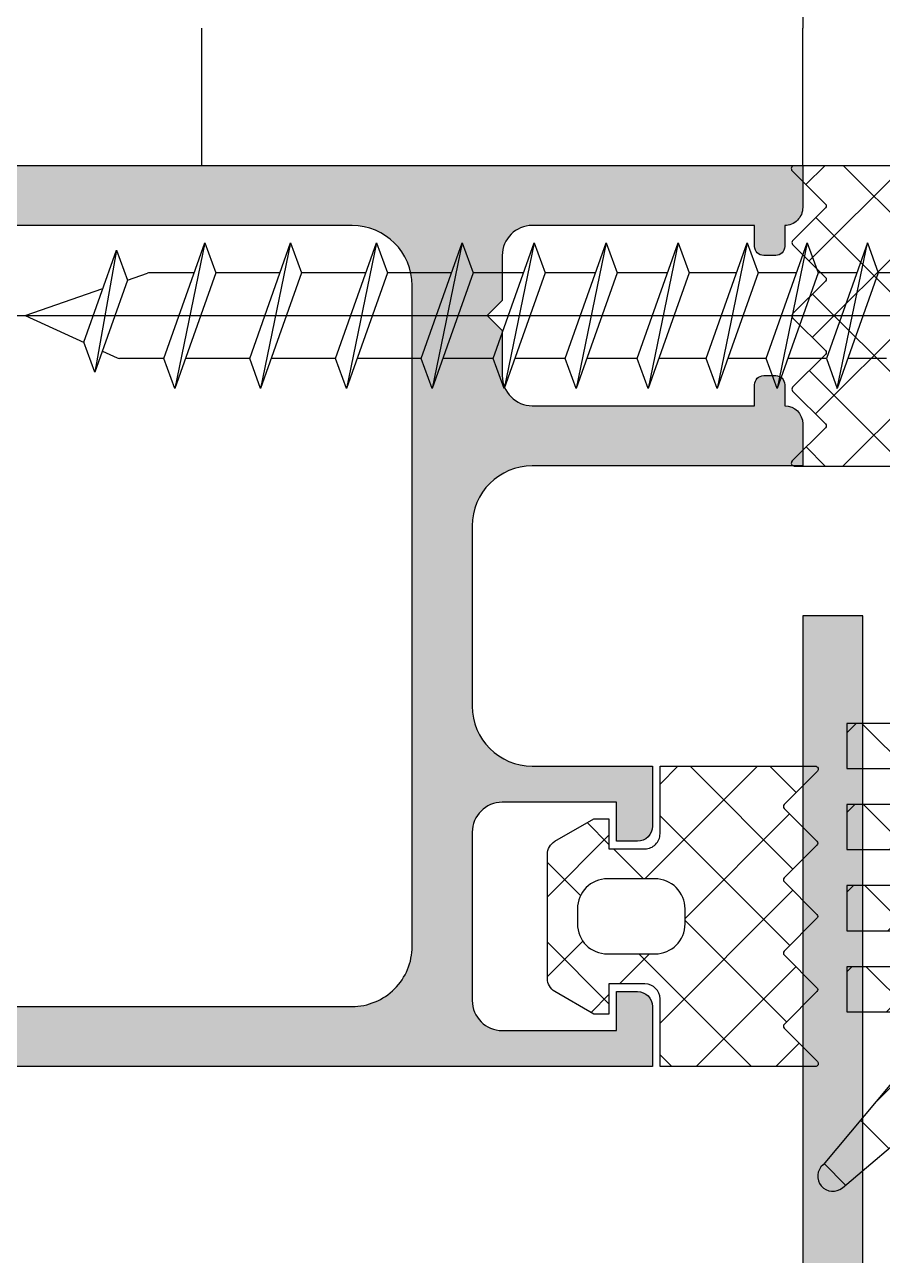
# Model space of a CAD drawing. Header units: millimetres. Extents: x 809 to 8159, y 33 to 4533.
# Drawn here: x 4978.966 to 4981.821, y 1269.756 to 1273.854 of the extents above; entities that cross this region are included whole.
import ezdxf

# ---------------------------------------------------------------- set-up
doc = ezdxf.new("R2010")
doc.units = ezdxf.units.MM
doc.linetypes.add('DASHDOT', pattern=[25.399999999999995, 12.7, -6.349999999999998, 0, -6.349999999999998])
doc.linetypes.add('HIDDEN', pattern=[0.375, 0.25, -0.125])
for name, color, linetype in [('11', 11, 'Continuous'), ('3', 11, 'Continuous'), ('EKSEN', 11, 'Continuous'), ('FITILLER', 240, 'Continuous'), ('GORUNUS-TARAMA', 11, 'Continuous')]:
    doc.layers.add(name, color=color, linetype=linetype)

# ---------------------------------------------------------------- blocks, each defined once
blk = doc.blocks.new('ajsdfxcvzx')
h = blk.add_hatch(color=256)
edge = h.paths.add_edge_path(flags=16)
edge.add_arc((36933.01109530687, -7322.08910837728), 1.400000000000043, 90.00000000000188, 135, ccw=False)
edge.add_line((36933.01109530687, -7320.689108377279), (36933.91109530687, -7320.689108377279))
edge.add_line((36933.91109530687, -7320.689108377279), (36933.91109530687, -7320.489108377278))
edge.add_arc((36934.01109530687, -7320.489108377275), 0.1, 0, 180, ccw=False)
edge.add_line((36934.11109530686, -7320.489108377275), (36934.11109530686, -7320.689108377275))
edge.add_line((36934.11109530686, -7320.689108377279), (36936.01109530687, -7320.689108377279))
edge.add_arc((36936.01109530687, -7320.489108377275), 0.2, 270, 360)
edge.add_line((36936.21109530686, -7320.489108377275), (36936.21109530686, -7319.889108377276))
edge.add_line((36936.21109530686, -7319.889108377283), (36936.21109530686, -7318.889108377283))
edge.add_line((36936.21109530686, -7318.889108377283), (36936.21109530686, -7318.289108377285))
edge.add_arc((36936.01109530687, -7318.289108377277), 0.2, 360, 450)
edge.add_line((36936.01109530687, -7318.08910837728), (36934.31109530687, -7318.08910837728))
edge.add_arc((36934.31109530686, -7317.689108377279), 0.4, 180, 270.0000000000016, ccw=False)
edge.add_line((36933.91109530687, -7317.689108377279), (36933.91109530687, -7316.08910837728))
edge.add_line((36933.91109530687, -7316.08910837728), (36927.01109530687, -7316.08910837728))
edge.add_line((36927.01109530687, -7316.08910837728), (36927.01109530687, -7322.989108377282))
edge.add_line((36927.01109530687, -7322.989108377275), (36928.61109530686, -7322.989108377275))
edge.add_arc((36928.61109530686, -7323.389108377283), 0.4, 0, 90.00000000000159, ccw=False)
edge.add_line((36929.01109530687, -7323.389108377283), (36929.01109530687, -7325.089108377284))
edge.add_arc((36929.21109530686, -7325.08910837728), 0.2, 180, 270)
edge.add_line((36929.21109530686, -7325.289108377277), (36929.81109530686, -7325.289108377277))
edge.add_line((36929.81109530686, -7325.289108377277), (36930.81109530686, -7325.289108377277))
edge.add_line((36930.81109530686, -7325.289108377277), (36931.41109530686, -7325.289108377277))
edge.add_arc((36931.41109530687, -7325.08910837728), 0.2, 270, 360)
edge.add_line((36931.61109530686, -7325.08910837728), (36931.61109530686, -7323.189108377279))
edge.add_line((36931.61109530686, -7323.189108377279), (36931.41109530687, -7323.189108377279))
edge.add_arc((36931.41109530687, -7323.08910837728), 0.1, 90, 270, ccw=False)
edge.add_line((36931.41109530687, -7322.989108377275), (36931.61109530686, -7322.989108377275))
edge.add_line((36931.61109530686, -7322.989108377275), (36931.61109530686, -7322.089108377273))
edge.add_arc((36933.01109530687, -7322.08910837728), 1.400000000000028, 134.9999999999995, 179.9999999999982, ccw=False)
edge = h.paths.add_edge_path()
edge.add_line((36937.51109530687, -7318.889108377283), (36936.61109530686, -7318.889108377283))
edge.add_arc((36936.61109530686, -7319.08910837728), 0.2, 90.00000000000163, 180)
edge.add_line((36936.41109530687, -7319.08910837728), (36936.41109530687, -7319.689108377279))
edge.add_arc((36936.61109530686, -7319.689108377279), 0.2, 180, 270)
edge.add_line((36936.61109530686, -7319.889108377283), (36937.01109530687, -7319.889108377283))
edge.add_line((36937.01109530687, -7319.889108377283), (36937.01109530687, -7320.089108377284))
edge.add_arc((36936.96109530686, -7320.08910837728), 0.05, 270, 360, ccw=False)
edge.add_line((36936.96109530686, -7320.139108377283), (36936.89109530686, -7320.139108377283))
edge.add_line((36936.89109530686, -7320.139108377283), (36936.89109530686, -7320.009108377282))
edge.add_line((36936.89109530686, -7320.009108377279), (36936.51109530687, -7320.009108377279))
edge.add_arc((36936.51109530687, -7320.109108377284), 0.1, 90.00000000000325, 180)
edge.add_line((36936.41109530687, -7320.109108377284), (36936.41109530687, -7320.669108377286))
edge.add_arc((36936.51109530687, -7320.669108377282), 0.1, 180, 270)
edge.add_line((36936.51109530687, -7320.769108377281), (36936.89109530686, -7320.769108377281))
edge.add_line((36936.89109530686, -7320.769108377281), (36936.89109530686, -7320.63910837728))
edge.add_line((36936.89109530686, -7320.639108377283), (36936.96109530686, -7320.639108377283))
edge.add_arc((36936.96109530686, -7320.689108377279), 0.05, 360, 449.9999999999088, ccw=False)
edge.add_line((36937.01109530687, -7320.689108377279), (36937.01109530687, -7320.88910837728))
edge.add_line((36937.01109530687, -7320.889108377283), (36933.01109530687, -7320.889108377283))
edge.add_arc((36933.01109530687, -7322.08910837728), 1.200000000000091, 90.00000000000163, 135.0000000000012)
edge.add_arc((36933.01109530687, -7322.08910837728), 1.199999999999945, 135.000000000003, 180.0000000000022)
edge.add_line((36931.81109530686, -7322.08910837728), (36931.81109530686, -7326.08910837728))
edge.add_line((36931.81109530686, -7326.08910837728), (36931.61109530686, -7326.08910837728))
edge.add_arc((36931.61109530686, -7326.039108377277), 0.05, 180.0000000001042, 270.000000000013, ccw=False)
edge.add_line((36931.56109530686, -7326.039108377277), (36931.56109530686, -7325.969108377278))
edge.add_line((36931.56109530686, -7325.969108377278), (36931.69109530686, -7325.969108377278))
edge.add_line((36931.69109530687, -7325.969108377278), (36931.69109530687, -7325.589108377277))
edge.add_arc((36931.59109530686, -7325.58910837728), 0.1, 360, 450)
edge.add_line((36931.59109530686, -7325.489108377275), (36931.03109530686, -7325.489108377275))
edge.add_arc((36931.03109530686, -7325.58910837728), 0.1000000000000454, 449.9999999999772, 539.999999999974)
edge.add_line((36930.93109530686, -7325.58910837728), (36930.93109530686, -7325.969108377281))
edge.add_line((36930.93109530686, -7325.969108377278), (36931.06109530686, -7325.969108377278))
edge.add_line((36931.06109530686, -7325.969108377278), (36931.06109530686, -7326.039108377277))
edge.add_arc((36931.01109530687, -7326.039108377277), 0.05, 270, 360, ccw=False)
edge.add_line((36931.01109530687, -7326.08910837728), (36930.81109530687, -7326.08910837728))
edge.add_line((36930.81109530686, -7326.08910837728), (36930.81109530686, -7325.689108377279))
edge.add_arc((36930.61109530686, -7325.689108377279), 0.2, 360, 450)
edge.add_line((36930.61109530686, -7325.489108377275), (36930.01109530687, -7325.489108377275))
edge.add_arc((36930.01109530687, -7325.689108377279), 0.2, 90.00000000000163, 180)
edge.add_line((36929.81109530686, -7325.689108377279), (36929.81109530686, -7326.58910837728))
edge.add_line((36929.81109530686, -7326.58910837728), (36929.67109530686, -7326.58910837728))
edge.add_arc((36929.67109530686, -7326.529108377283), 0.06000000000003639, 180, 270, ccw=False)
edge.add_line((36929.61109530686, -7326.529108377283), (36929.54109530686, -7326.529108377283))
edge.add_arc((36929.54109530686, -7326.499108377284), 0.02999999999992724, 180, 269.9999999999892, ccw=False)
edge.add_line((36929.51109530687, -7326.499108377284), (36929.51109530687, -7326.459108377283))
edge.add_arc((36929.54109530686, -7326.459108377276), 0.02999999999994998, 90.00000000004343, 180.0000000000869, ccw=False)
edge.add_line((36929.54109530686, -7326.429108377277), (36929.61109530686, -7326.429108377277))
edge.add_line((36929.61109530686, -7326.429108377277), (36929.61109530686, -7325.689108377275))
edge.add_arc((36929.51109530687, -7325.689108377279), 0.1, 360, 450)
edge.add_line((36929.51109530687, -7325.58910837728), (36929.36109530686, -7325.58910837728))
edge.add_line((36929.36109530686, -7325.58910837728), (36929.31109530686, -7325.539108377281))
edge.add_line((36929.31109530686, -7325.539108377277), (36929.26109530686, -7325.589108377277))
edge.add_line((36929.26109530687, -7325.58910837728), (36929.11109530686, -7325.58910837728))
edge.add_arc((36929.11109530686, -7325.689108377279), 0.1, 90, 180)
edge.add_line((36929.01109530687, -7325.689108377279), (36929.01109530687, -7326.42910837728))
edge.add_line((36929.01109530687, -7326.429108377277), (36929.08109530686, -7326.429108377277))
edge.add_arc((36929.08109530686, -7326.459108377276), 0.02999999999997271, 359.99999999991314, 449.9999999999566, ccw=False)
edge.add_line((36929.11109530686, -7326.459108377276), (36929.11109530686, -7326.499108377277))
edge.add_arc((36929.08109530686, -7326.499108377284), 0.02999999999993292, 270.0000000000109, 360, ccw=False)
edge.add_line((36929.08109530686, -7326.529108377283), (36929.01109530687, -7326.529108377283))
edge.add_arc((36928.95109530686, -7326.529108377283), 0.06000000000003639, 270, 360, ccw=False)
edge.add_line((36928.95109530686, -7326.58910837728), (36928.81109530686, -7326.58910837728))
edge.add_line((36928.81109530686, -7326.58910837728), (36928.81109530686, -7323.38910837728))
edge.add_arc((36928.61109530686, -7323.389108377283), 0.2, 360, 450)
edge.add_line((36928.61109530686, -7323.189108377279), (36928.34109530687, -7323.189108377279))
edge.add_line((36928.34109530686, -7323.189108377279), (36928.31109530686, -7323.15910837728))
edge.add_line((36928.31109530686, -7323.15910837728), (36928.28109530686, -7323.189108377279))
edge.add_line((36928.28109530686, -7323.189108377279), (36927.81109530686, -7323.189108377279))
edge.add_line((36927.81109530686, -7323.189108377279), (36927.66109530686, -7323.189108377279))
edge.add_arc((36927.66109530687, -7323.239108377275), 0.05, 90, 180)
edge.add_line((36927.61109530686, -7323.239108377275), (36927.61109530686, -7323.336265664799))
edge.add_arc((36927.66109530687, -7323.336265664802), 0.04999999999992042, 180.0000000000521, 225.0000000000276)
edge.add_line((36927.62573996781, -7323.371621003862), (36927.63858268028, -7323.384463716338))
edge.add_arc((36927.67393801934, -7323.349108377275), 0.05000000000000041, 225.0000000000092, 270.000000000013)
edge.add_line((36927.67393801934, -7323.399108377278), (36927.76109530687, -7323.399108377278))
edge.add_arc((36927.76109530687, -7323.449108377281), 0.05, 0, 90, ccw=False)
edge.add_line((36927.81109530686, -7323.449108377281), (36927.81109530686, -7323.88910837728))
edge.add_line((36927.81109530686, -7323.889108377283), (36927.61109530686, -7323.889108377283))
edge.add_arc((36927.61109530686, -7323.83910837728), 0.05, 180, 270, ccw=False)
edge.add_line((36927.56109530686, -7323.83910837728), (36927.56109530686, -7323.769108377281))
edge.add_line((36927.56109530686, -7323.769108377281), (36927.65109530686, -7323.769108377281))
edge.add_line((36927.65109530686, -7323.769108377281), (36927.65109530686, -7323.629819055401))
edge.add_arc((36927.60109530686, -7323.629819055401), 0.05, 360, 404.9999999999999)
edge.add_line((36927.63645064592, -7323.594463716341), (36927.4657399678, -7323.423753038223))
edge.add_arc((36927.50109530686, -7323.388397699156), 0.05000000000000443, 180, 225.0000000000046, ccw=False)
edge.add_line((36927.45109530686, -7323.388397699156), (36927.45109530686, -7323.289108377274))
edge.add_arc((36927.35109530686, -7323.289108377277), 0.1, 360, 450)
edge.add_line((36927.35109530686, -7323.189108377279), (36927.07109530686, -7323.189108377279))
edge.add_arc((36927.07109530686, -7323.289108377277), 0.1, 90, 180)
edge.add_line((36926.97109530686, -7323.289108377277), (36926.97109530686, -7323.769108377277))
edge.add_line((36926.97109530686, -7323.769108377281), (36927.06109530687, -7323.769108377281))
edge.add_line((36927.06109530686, -7323.769108377281), (36927.06109530686, -7323.83910837728))
edge.add_arc((36927.01109530687, -7323.83910837728), 0.05, 270, 360, ccw=False)
edge.add_line((36927.01109530687, -7323.889108377283), (36926.81109530687, -7323.889108377283))
edge.add_line((36926.81109530686, -7323.889108377283), (36926.81109530686, -7315.889108377283))
edge.add_line((36926.81109530686, -7315.889108377283), (36934.81109530686, -7315.889108377283))
edge.add_line((36934.81109530686, -7315.889108377283), (36934.81109530686, -7316.089108377284))
edge.add_arc((36934.76109530687, -7316.08910837728), 0.05, 270, 360, ccw=False)
edge.add_line((36934.76109530687, -7316.139108377283), (36934.69109530687, -7316.139108377283))
edge.add_line((36934.69109530687, -7316.139108377283), (36934.69109530687, -7316.049108377283))
edge.add_line((36934.69109530687, -7316.049108377279), (36934.21109530686, -7316.049108377279))
edge.add_arc((36934.21109530686, -7316.149108377278), 0.1, 90, 180)
edge.add_line((36934.11109530686, -7316.149108377278), (36934.11109530686, -7316.429108377277))
edge.add_arc((36934.21109530686, -7316.429108377277), 0.1, 180, 270)
edge.add_line((36934.21109530686, -7316.529108377283), (36934.31038462874, -7316.529108377283))
edge.add_arc((36934.31038462875, -7316.579108377278), 0.05, 404.99999999993094, 449.9999999999544, ccw=False)
edge.add_line((36934.34573996781, -7316.543753038219), (36934.51645064593, -7316.714463716336))
edge.add_arc((36934.55180598498, -7316.679108377277), 0.05000000000000041, 225.0000000000092, 270.000000000013)
edge.add_line((36934.55180598498, -7316.72910837728), (36934.69109530686, -7316.72910837728))
edge.add_line((36934.69109530687, -7316.72910837728), (36934.69109530687, -7316.63910837728))
edge.add_line((36934.69109530687, -7316.639108377283), (36934.76109530687, -7316.639108377283))
edge.add_arc((36934.76109530687, -7316.689108377279), 0.05, 0, 90, ccw=False)
edge.add_line((36934.81109530686, -7316.689108377279), (36934.81109530686, -7316.88910837728))
edge.add_line((36934.81109530686, -7316.889108377283), (36934.37109530686, -7316.889108377283))
edge.add_arc((36934.37109530687, -7316.83910837728), 0.05, 180, 270, ccw=False)
edge.add_line((36934.32109530686, -7316.83910837728), (36934.32109530686, -7316.751951089755))
edge.add_arc((36934.27109530687, -7316.751951089755), 0.04999999999998864, 360, 405.0000000000092)
edge.add_line((36934.30645064593, -7316.716595750695), (36934.29360793345, -7316.703753038222))
edge.add_arc((36934.25825259439, -7316.739108377275), 0.04999999999995219, 404.9999999999171, 449.9999999998827)
edge.add_line((36934.25825259439, -7316.689108377279), (36934.16109530686, -7316.689108377279))
edge.add_arc((36934.16109530687, -7316.739108377282), 0.05, 90, 180)
edge.add_line((36934.11109530686, -7316.739108377282), (36934.11109530686, -7316.889108377283))
edge.add_line((36934.11109530686, -7316.889108377283), (36934.11109530686, -7317.359108377284))
edge.add_line((36934.11109530686, -7317.359108377284), (36934.08109530686, -7317.389108377283))
edge.add_line((36934.08109530686, -7317.389108377283), (36934.11109530686, -7317.419108377282))
edge.add_line((36934.11109530686, -7317.419108377282), (36934.11109530686, -7317.689108377283))
edge.add_arc((36934.31109530686, -7317.689108377279), 0.2, 180, 270)
edge.add_line((36934.31109530686, -7317.889108377283), (36937.51109530686, -7317.889108377283))
edge.add_line((36937.51109530687, -7317.889108377283), (36937.51109530687, -7318.029108377283))
edge.add_arc((36937.45109530686, -7318.029108377283), 0.06000000000003639, 270, 360, ccw=False)
edge.add_line((36937.45109530686, -7318.08910837728), (36937.45109530686, -7318.15910837728))
edge.add_arc((36937.42109530686, -7318.15910837728), 0.02999999999992724, 270, 360, ccw=False)
edge.add_line((36937.42109530686, -7318.189108377279), (36937.38109530686, -7318.189108377279))
edge.add_arc((36937.38109530686, -7318.15910837728), 0.02999999999997271, 180.0000000000869, 270.0000000001303, ccw=False)
edge.add_line((36937.35109530686, -7318.15910837728), (36937.35109530686, -7318.08910837728))
edge.add_line((36937.35109530686, -7318.08910837728), (36936.61109530686, -7318.08910837728))
edge.add_arc((36936.61109530686, -7318.189108377279), 0.1, 90, 180)
edge.add_line((36936.51109530687, -7318.189108377279), (36936.51109530687, -7318.33910837728))
edge.add_line((36936.51109530687, -7318.33910837728), (36936.46109530686, -7318.38910837728))
edge.add_line((36936.46109530686, -7318.389108377283), (36936.51109530687, -7318.439108377283))
edge.add_line((36936.51109530687, -7318.439108377279), (36936.51109530687, -7318.58910837728))
edge.add_arc((36936.61109530686, -7318.58910837728), 0.1, 180, 270)
edge.add_line((36936.61109530686, -7318.689108377279), (36937.35109530686, -7318.689108377279))
edge.add_line((36937.35109530686, -7318.689108377279), (36937.35109530686, -7318.619108377279))
edge.add_arc((36937.38109530686, -7318.619108377279), 0.02999999999994998, 89.99999999986971, 179.9999999999132, ccw=False)
edge.add_line((36937.38109530687, -7318.58910837728), (36937.42109530687, -7318.58910837728))
edge.add_arc((36937.42109530686, -7318.619108377279), 0.02999999999992724, 0, 90, ccw=False)
edge.add_line((36937.45109530686, -7318.619108377279), (36937.45109530686, -7318.689108377279))
edge.add_arc((36937.45109530686, -7318.749108377284), 0.06000000000003639, 0, 90, ccw=False)
edge.add_line((36937.51109530687, -7318.749108377284), (36937.51109530687, -7318.889108377283))
h = blk.add_hatch(color=256)
edge = h.paths.add_edge_path()
edge.add_line((36930.31109530686, -7326.58910837728), (36930.31109530686, -7326.789108377277))
edge.add_line((36930.31109530686, -7326.789108377277), (36937.41109530687, -7326.789108377277))
edge.add_arc((36937.41109530687, -7326.489108377278), 0.2999999999992724, 270, 360.0000000006948)
edge.add_line((36937.71109530686, -7326.489108377275), (36937.71109530686, -7319.389108377283))
edge.add_line((36937.71109530686, -7319.389108377283), (36937.51109530687, -7319.389108377283))
edge.add_line((36937.51109530687, -7319.389108377283), (36937.51109530687, -7326.489108377275))
edge.add_arc((36937.41109530686, -7326.489108377278), 0.1000000000058208, -89.99999999583122, 2.084391326206969e-09, ccw=False)
edge.add_line((36937.41109530687, -7326.58910837728), (36930.31109530686, -7326.58910837728))
at = {"layer": 'FITILLER'}
h = blk.add_hatch(dxfattribs=at)
h.set_pattern_fill('NET', color=256, scale=1.499999999999999, angle=225, style=0)
h.set_pattern_definition([(224.9999999999999, (36956.32114801255, -7396.421213948757), (0.1325825214724777, -0.1325825214724775), []), (315, (36956.32114801255, -7396.421213948757), (0.1325825214724777, 0.1325825214724776), [])])
edge = h.paths.add_edge_path(flags=16)
edge.add_arc((36938.01653145128, -7318.365094533139), 0.09999999999854481, 90, 180, ccw=False)
edge.add_line((36938.01653145128, -7318.265094533141), (36938.17480535739, -7318.265094533141))
edge.add_arc((36938.17480535738, -7318.365094533139), 0.09999999999854481, 0, 89.99999999583122, ccw=False)
edge.add_line((36938.27480535739, -7318.365094533139), (36938.27480535739, -7318.415094533142))
edge.add_arc((36938.17480535739, -7318.415094533142), 0.09999999999854481, -90, 0, ccw=False)
edge.add_line((36938.17480535739, -7318.515094533141), (36938.01653145128, -7318.515094533141))
edge.add_arc((36938.01653145128, -7318.415094533142), 0.09999999999854481, 180, 270, ccw=False)
edge.add_line((36937.91653145128, -7318.415094533142), (36937.91653145128, -7318.365094533139))
edge = h.paths.add_edge_path()
edge.add_line((36937.99980535739, -7317.890094533141), (36937.48301095959, -7317.890094533141))
edge.add_arc((36937.48301095959, -7317.900094533141), 0.01000000000021828, 90, 225.0000000073695)
edge.add_line((36937.47593989177, -7317.907165600955), (36937.58672926995, -7318.017954979041))
edge.add_arc((36937.58041251701, -7318.024271731978), 0.008933237673640144, -44.999999999999886, 45, ccw=False)
edge.add_line((36937.58672926995, -7318.030588484915), (36937.47742184212, -7318.13989591282))
edge.add_arc((36937.48373859506, -7318.146212665753), 0.008933237671067705, 135.0000000164991, 225.0000000494971)
edge.add_line((36937.47742184213, -7318.152529418694), (36937.58672926995, -7318.261836846425))
edge.add_arc((36937.58041251701, -7318.268153599362), 0.008933237673640144, -44.999999999999886, 45, ccw=False)
edge.add_line((36937.58672926995, -7318.274470352299), (36937.47742184212, -7318.383777780204))
edge.add_arc((36937.48373859506, -7318.390094533137), 0.008933237671067705, 135.0000000164991, 225.0000000494971)
edge.add_line((36937.47742184213, -7318.396411286078), (36937.58672926995, -7318.505718713815))
edge.add_arc((36937.58041251702, -7318.512035466749), 0.008933237665922826, -45.00000001649909, 45.00000001649897, ccw=False)
edge.add_line((36937.58672926995, -7318.518352219682), (36937.47742184212, -7318.627659647587))
edge.add_arc((36937.48373859506, -7318.633976400524), 0.008933237673640144, 135, 225)
edge.add_line((36937.47742184212, -7318.640293153461), (36937.58672926995, -7318.749600581206))
edge.add_arc((36937.58041251702, -7318.75591733414), 0.008933237665922826, -45.00000001649909, 45.00000001649897, ccw=False)
edge.add_line((36937.58672926995, -7318.762234087073), (36937.47593989169, -7318.873023465327))
edge.add_arc((36937.4830109595, -7318.88009453314), 0.01000000000072197, 134.9999999963152, 270)
edge.add_line((36937.4830109595, -7318.890094533141), (36937.99980535739, -7318.890094533141))
edge.add_line((36937.99980535739, -7318.890094533141), (36937.99980535739, -7318.665094533142))
edge.add_arc((36938.04980535739, -7318.665094533142), 0.05000000000291038, 90, 180, ccw=False)
edge.add_line((36938.04980535739, -7318.615094533139), (36938.16980535739, -7318.615094533139))
edge.add_line((36938.16980535739, -7318.615094533139), (36938.16980535739, -7318.715094533145))
edge.add_line((36938.16980535739, -7318.715094533145), (36938.21980535739, -7318.715094533145))
edge.add_line((36938.21980535739, -7318.715094533145), (36938.34980535739, -7318.64003899815))
edge.add_arc((36938.32480535739, -7318.596737727965), 0.0499999999971676, 300.0000000037994, 360.0000000062532)
edge.add_line((36938.37480535739, -7318.596737727959), (36938.37480535739, -7318.183451338329))
edge.add_arc((36938.32480535739, -7318.183451338324), 0.04999999999563443, 359.9999999937468, 419.9999999962006)
edge.add_line((36938.34980535739, -7318.140150068139), (36938.21980535739, -7318.065094533144))
edge.add_line((36938.21980535739, -7318.065094533144), (36938.16980535739, -7318.065094533144))
edge.add_line((36938.16980535739, -7318.065094533144), (36938.16980535739, -7318.165094533142))
edge.add_line((36938.16980535739, -7318.165094533142), (36938.04980535739, -7318.165094533142))
edge.add_arc((36938.04980535739, -7318.115094533139), 0.05000000000291038, 180, 270, ccw=False)
edge.add_line((36937.99980535739, -7318.115094533139), (36937.99980535739, -7317.890094533141))
h = blk.add_hatch(dxfattribs=at)
h.set_pattern_fill('NET', color=256, scale=1.499999999999999, angle=225, style=0)
h.set_pattern_definition([(135, (36952.42699035696, -7303.900996473349), (0.1325825214724776, 0.1325825214724776), []), (44.99999999999989, (36952.42699035696, -7303.900996473349), (0.1325825214724777, -0.1325825214724775), [])])
edge = h.paths.add_edge_path(flags=16)
edge.add_arc((36938.18300938048, -7320.271828951292), 0.09999999999126885, -90.00000000416878, 0, ccw=False)
edge.add_line((36938.18300938047, -7320.371828951291), (36938.05800938047, -7320.371828951291))
edge.add_arc((36938.05800938047, -7320.271828951292), 0.09999999999854481, 180, 270.0000000041688, ccw=False)
edge.add_line((36937.95800938048, -7320.271828951292), (36937.95800938048, -7320.221828951289))
edge.add_arc((36938.05800938047, -7320.221828951289), 0.09999999999126885, 89.99999999583122, 180, ccw=False)
edge.add_line((36938.05800938047, -7320.121828951291), (36938.18300938047, -7320.121828951291))
edge.add_arc((36938.18300938048, -7320.221828951289), 0.09999999999854481, 0, 90.00000000416878, ccw=False)
edge.add_line((36938.28300938047, -7320.221828951289), (36938.28300938047, -7320.271828951292))
edge = h.paths.add_edge_path()
edge.add_arc((36938.02622100648, -7321.230360799723), 0.1999999999889679, 99.9999999980081, 130.233142154333, ccw=False)
edge.add_line((36937.99149137095, -7321.033399249129), (36938.12623857333, -7321.009639681775))
edge.add_arc((36938.11755616444, -7320.960399294118), 0.05000000000680765, 280.0000000024923, 345.0000000005008)
edge.add_line((36938.16585245576, -7320.973340246375), (36938.18440307918, -7320.904108377283))
edge.add_line((36938.18440307918, -7320.904108377283), (36938.00800938048, -7320.904108377283))
edge.add_line((36938.00800938048, -7320.904108377283), (36938.00800938048, -7320.521828951292))
edge.add_arc((36938.05800938048, -7320.521828951289), 0.05000000000291038, 90.00000000833762, 180.0000000041688, ccw=False)
edge.add_line((36938.05800938047, -7320.471828951289), (36938.17800938048, -7320.471828951289))
edge.add_line((36938.17800938048, -7320.471828951289), (36938.17800938048, -7320.571828951295))
edge.add_line((36938.17800938048, -7320.571828951295), (36938.22800938048, -7320.571828951295))
edge.add_line((36938.22800938048, -7320.571828951295), (36938.35800938048, -7320.4967734163))
edge.add_arc((36938.33300938048, -7320.453472146109), 0.05000000000268112, 300.0000000001517, 359.9999999989578)
edge.add_line((36938.38300938048, -7320.45347214611), (36938.38300938048, -7320.040185756479))
edge.add_arc((36938.33300938048, -7320.04018575648), 0.05000000000291038, 1.042204157961301e-09, 59.99999999984833)
edge.add_line((36938.35800938048, -7319.996884486289), (36938.22800938048, -7319.921828951294))
edge.add_line((36938.22800938048, -7319.921828951294), (36938.17800938048, -7319.921828951294))
edge.add_line((36938.17800938048, -7319.921828951294), (36938.17800938048, -7320.021828951292))
edge.add_line((36938.17800938048, -7320.021828951292), (36938.05800938047, -7320.021828951292))
edge.add_arc((36938.05800938048, -7319.971828951293), 0.0499999999992724, 179.9999999958312, 269.9999999916624, ccw=False)
edge.add_line((36938.00800938048, -7319.971828951289), (36938.00800938048, -7319.746828951291))
edge.add_line((36938.00800938048, -7319.746828951291), (36937.65800938047, -7319.746828951291))
edge.add_line((36937.65800938047, -7319.746828951291), (36937.65800938047, -7319.896828951292))
edge.add_line((36937.65800938047, -7319.896828951292), (36937.80800938047, -7319.896828951292))
edge.add_arc((36937.80800938047, -7319.946828951295), 0.05000000000291038, 0, 90, ccw=False)
edge.add_line((36937.85800938048, -7319.946828951295), (36937.85800938048, -7319.966828951292))
edge.add_arc((36937.80800938048, -7319.966828951288), 0.04999999999563443, 269.9999999916624, 359.99999999583116, ccw=False)
edge.add_line((36937.80800938047, -7320.016828951288), (36937.65800938047, -7320.016828951288))
edge.add_line((36937.65800938047, -7320.016828951288), (36937.65800938047, -7320.166828951296))
edge.add_line((36937.65800938047, -7320.166828951296), (36937.80800938047, -7320.166828951296))
edge.add_arc((36937.80800938048, -7320.216828951296), 0.0499999999992724, 4.168782652413938e-09, 90.00000000833762, ccw=False)
edge.add_line((36937.85800938048, -7320.216828951292), (36937.85800938048, -7320.236828951289))
edge.add_arc((36937.80800938047, -7320.236828951289), 0.05000000000291038, -90, 0, ccw=False)
edge.add_line((36937.80800938047, -7320.286828951292), (36937.65800938047, -7320.286828951292))
edge.add_line((36937.65800938047, -7320.286828951292), (36937.65800938047, -7320.436828951293))
edge.add_line((36937.65800938047, -7320.436828951293), (36937.80800938047, -7320.436828951293))
edge.add_arc((36937.80800938048, -7320.486828951292), 0.0499999999992724, 4.168782652413938e-09, 90.00000000833762, ccw=False)
edge.add_line((36937.85800938048, -7320.486828951289), (36937.85800938048, -7320.506828951293))
edge.add_arc((36937.80800938047, -7320.506828951293), 0.05000000000291038, -90, 0, ccw=False)
edge.add_line((36937.80800938047, -7320.556828951296), (36937.65800938047, -7320.556828951296))
edge.add_line((36937.65800938047, -7320.556828951296), (36937.65800938047, -7320.70682895129))
edge.add_line((36937.65800938047, -7320.70682895129), (36937.80800938047, -7320.70682895129))
edge.add_arc((36937.80800938047, -7320.756828951293), 0.05000000000291038, 0, 90, ccw=False)
edge.add_line((36937.85800938048, -7320.756828951293), (36937.85800938048, -7320.864990358248))
edge.add_arc((36937.80800938049, -7320.864990358243), 0.04999999998835847, 319.9999999921615, 359.99999999374677, ccw=False)
edge.add_line((36937.84631160263, -7320.897129738725), (36937.57880033738, -7321.215937250156))
edge.add_arc((36937.61109530686, -7321.254108377281), 0.04999999999880422, 130.2331421528184, 310.2331421528183)
edge.add_line((36937.64339027635, -7321.292279504407), (36937.89704112855, -7321.077676291228))
h = blk.add_hatch(dxfattribs=at)
h.set_pattern_fill('NET', color=256, scale=1.499999999999999, angle=225, style=0)
h.set_pattern_definition([(135, (36950.65100197338, -7308.142518870685), (0.1325825214724776, 0.1325825214724776), []), (44.99999999999989, (36950.65100197338, -7308.142518870685), (0.1325825214724777, -0.1325825214724775), [])])
edge = h.paths.add_edge_path(flags=16)
edge.add_arc((36937.01936921298, -7320.364108377278), 0.09999999999854481, 2.084408316074263e-09, 90)
edge.add_line((36937.01936921298, -7320.264108377283), (36936.86109530686, -7320.264108377283))
edge.add_arc((36936.86109530686, -7320.364108377278), 0.09999999999490683, 90, 179.9999999979156)
edge.add_line((36936.76109530687, -7320.364108377275), (36936.76109530687, -7320.414108377277))
edge.add_arc((36936.86109530687, -7320.414108377281), 0.1000000000058208, 179.9999999979156, 269.9999999958312)
edge.add_line((36936.86109530686, -7320.514108377283), (36937.01936921298, -7320.514108377283))
edge.add_arc((36937.01936921297, -7320.414108377281), 0.1000000000021828, 270.0000000041688, 360.0000000020844)
edge.add_line((36937.11936921297, -7320.414108377277), (36937.11936921297, -7320.364108377275))
edge = h.paths.add_edge_path()
edge.add_line((36937.03609530687, -7319.889108377283), (36937.55288970467, -7319.889108377283))
edge.add_arc((36937.55288970467, -7319.89910837728), 0.0099999999965803, -44.99999999263048, 90, ccw=False)
edge.add_line((36937.55996077248, -7319.90617944509), (36937.44917139431, -7320.016968823176))
edge.add_arc((36937.45548814724, -7320.023285576113), 0.008933237673640144, 135, 225)
edge.add_line((36937.44917139431, -7320.02960232905), (36937.55847882213, -7320.138909756955))
edge.add_arc((36937.55216206919, -7320.145226509889), 0.008933237671067705, -45.00000004949709, 44.99999998350103, ccw=False)
edge.add_line((36937.55847882212, -7320.151543262829), (36937.44917139431, -7320.260850690567))
edge.add_arc((36937.45548814724, -7320.267167443501), 0.008933237665922826, 134.999999983501, 225.000000016499)
edge.add_line((36937.44917139431, -7320.273484196434), (36937.55847882213, -7320.382791624346))
edge.add_arc((36937.5521620692, -7320.389108377276), 0.008933237663350385, -45.000000065996176, 45, ccw=False)
edge.add_line((36937.55847882212, -7320.395425130213), (36937.44917139431, -7320.504732557951))
edge.add_arc((36937.45548814724, -7320.511049310888), 0.008933237673640144, 135, 225)
edge.add_line((36937.44917139431, -7320.517366063825), (36937.55847882212, -7320.626673491723))
edge.add_arc((36937.55216206919, -7320.63299024466), 0.008933237673640144, -44.999999999999886, 45, ccw=False)
edge.add_line((36937.55847882212, -7320.639306997597), (36937.44917139431, -7320.748614425342))
edge.add_arc((36937.45548814724, -7320.754931178279), 0.008933237673640144, 135, 225)
edge.add_line((36937.44917139431, -7320.761247931216), (36937.55996077256, -7320.872037309469))
edge.add_arc((36937.55288970475, -7320.879108377282), 0.01000000000072197, -90, 45.00000000368482, ccw=False)
edge.add_line((36937.55288970475, -7320.889108377283), (36937.03609530687, -7320.889108377283))
edge.add_line((36937.03609530687, -7320.889108377283), (36937.03609530687, -7320.664108377277))
edge.add_arc((36936.98609530686, -7320.664108377277), 0.05000000000291038, 0, 90)
edge.add_line((36936.98609530686, -7320.614108377275), (36936.86609530686, -7320.614108377275))
edge.add_line((36936.86609530686, -7320.614108377275), (36936.86609530686, -7320.71410837728))
edge.add_line((36936.86609530686, -7320.71410837728), (36936.81609530687, -7320.71410837728))
edge.add_line((36936.81609530687, -7320.71410837728), (36936.68609530686, -7320.639052842285))
edge.add_arc((36936.71109530686, -7320.5957515721), 0.0499999999971676, 179.9999999937468, 239.9999999962006, ccw=False)
edge.add_line((36936.66109530687, -7320.595751572095), (36936.66109530687, -7320.182465182465))
edge.add_arc((36936.71109530686, -7320.182465182459), 0.04999999999563443, 120.00000000379941, 180.0000000062532, ccw=False)
edge.add_line((36936.68609530686, -7320.139163912274), (36936.81609530687, -7320.064108377279))
edge.add_line((36936.81609530687, -7320.064108377279), (36936.86609530686, -7320.064108377279))
edge.add_line((36936.86609530686, -7320.064108377279), (36936.86609530686, -7320.164108377277))
edge.add_line((36936.86609530686, -7320.164108377277), (36936.98609530686, -7320.164108377277))
edge.add_arc((36936.98609530686, -7320.114108377275), 0.05000000000291038, 270, 360)
edge.add_line((36937.03609530687, -7320.114108377275), (36937.03609530687, -7319.889108377283))
at = {"linetype": 'HIDDEN'}
blk.add_line((36937.51109530687, -7315.349108377275), (36937.51109530687, -7317.432093492585), dxfattribs=at)
at = {"elevation": -1.1777983182711e-10}
for points in [[(36937.51109530687, -7318.889108377283), (36936.61109530686, -7318.889108377283, 0.4142135623730784), (36936.41109530687, -7319.08910837728), (36936.41109530687, -7319.689108377279, 0.4142135623730951), (36936.61109530686, -7319.889108377283), (36937.01109530687, -7319.889108377283), (36937.01109530687, -7320.08910837728, -0.4142135623730951), (36936.96109530686, -7320.139108377283), (36936.89109530686, -7320.139108377283), (36936.89109530686, -7320.009108377279), (36936.51109530687, -7320.009108377279, 0.4142135623730617), (36936.41109530687, -7320.109108377284), (36936.41109530687, -7320.669108377282, 0.4142135623730951), (36936.51109530687, -7320.769108377281), (36936.89109530686, -7320.769108377281), (36936.89109530686, -7320.639108377283), (36936.96109530686, -7320.639108377283, -0.4142135623726955), (36937.01109530687, -7320.689108377279), (36937.01109530687, -7320.889108377283), (36933.01109530687, -7320.889108377283, 0.1989123673796528), (36932.16256716944, -7321.240580239857, 0.1989123673796528), (36931.81109530686, -7322.08910837728)], [(36934.31109530686, -7317.889108377283), (36937.51109530687, -7317.889108377283), (36937.51109530687, -7318.029108377283, -0.4142135623730951), (36937.45109530686, -7318.08910837728), (36937.45109530686, -7318.15910837728, -0.4142135623729843), (36937.42109530686, -7318.189108377279), (36937.38109530687, -7318.189108377279, -0.4142135623735391), (36937.35109530686, -7318.15910837728), (36937.35109530686, -7318.08910837728), (36936.61109530686, -7318.08910837728, 0.4142135623730951), (36936.51109530687, -7318.189108377279), (36936.51109530687, -7318.33910837728), (36936.46109530686, -7318.389108377283), (36936.51109530687, -7318.439108377279), (36936.51109530687, -7318.58910837728, 0.4142135623730951), (36936.61109530686, -7318.689108377279), (36937.35109530686, -7318.689108377279), (36937.35109530686, -7318.619108377279, -0.4142135623735389), (36937.38109530687, -7318.58910837728), (36937.42109530686, -7318.58910837728, -0.4142135623729843), (36937.45109530686, -7318.619108377279), (36937.45109530686, -7318.689108377279, -0.4142135623730951), (36937.51109530687, -7318.749108377284), (36937.51109530687, -7318.889108377283), (36937.01109530687, -7318.889108377283)], [(36931.61109530686, -7322.08910837728, -0.198912367379652), (36932.0211458132, -7321.099158883619, -0.198912367379652), (36933.01109530687, -7320.689108377279), (36933.91109530687, -7320.689108377279), (36933.91109530687, -7320.489108377275, -0.9999999999999998), (36934.11109530686, -7320.489108377275), (36934.11109530686, -7320.689108377279), (36936.01109530687, -7320.689108377279, 0.4142135623730951), (36936.21109530686, -7320.489108377275), (36936.21109530686, -7319.889108377283), (36936.21109530686, -7318.889108377283), (36936.21109530686, -7318.289108377277, 0.4142135623730951), (36936.01109530687, -7318.08910837728), (36934.31109530686, -7318.08910837728, -0.4142135623731117), (36933.91109530687, -7317.689108377279), (36933.91109530687, -7316.08910837728), (36927.01109530687, -7316.08910837728)]]:
    blk.add_lwpolyline(points, format="xyb", dxfattribs=at)
blk.add_lwpolyline([(36930.31109530686, -7326.58910837728), (36930.31109530686, -7326.789108377277), (36937.41109530687, -7326.789108377277, 0.4142135623730951), (36937.71109530686, -7326.489108377275), (36937.71109530686, -7319.389108377283), (36937.51109530687, -7319.389108377283), (36937.51109530687, -7326.489108377275, -0.4142135623730956), (36937.41109530687, -7326.58910837728)], format="xyb", close=True, dxfattribs=at)
at = {"layer": '11'}
for p, q in [((36935.38492579418, -7318.53142591715), (36935.52133225615, -7318.146783917495)), ((36935.38492579418, -7318.53142591715), (36935.52133225615, -7318.146783917495)), ((36935.52133225615, -7318.146783917495), (36935.42132533625, -7318.631432837064)), ((36935.52133225615, -7318.146783917495), (36935.55773179822, -7318.246790837409)), ((36935.67033509083, -7318.53142591715), (36935.80674155281, -7318.146783917495)), ((36935.67033509083, -7318.53142591715), (36935.80674155281, -7318.146783917495)), ((36935.80674155281, -7318.146783917495), (36935.70673463289, -7318.631432837064)), ((36935.80674155281, -7318.146783917495), (36935.84314109487, -7318.246790837409)), ((36935.95574438747, -7318.53142591715), (36936.09215084945, -7318.146783917495)), ((36935.95574438747, -7318.53142591715), (36936.09215084945, -7318.146783917495)), ((36936.09215084945, -7318.146783917495), (36935.99214392954, -7318.631432837064)), ((36936.09215084945, -7318.146783917495), (36936.12855039152, -7318.246790837409)), ((36936.24115368412, -7318.53142591715), (36936.3775601461, -7318.146783917495)), ((36936.24115368412, -7318.53142591715), (36936.3775601461, -7318.146783917495)), ((36936.3775601461, -7318.146783917495), (36936.27755322619, -7318.631432837064)), ((36936.3775601461, -7318.146783917495), (36936.41395968817, -7318.246790837409)), ((36936.48083963485, -7318.53142591715), (36936.61724609683, -7318.146783917495)), ((36936.48083963485, -7318.53142591715), (36936.61724609683, -7318.146783917495)), ((36936.61724609683, -7318.146783917495), (36936.51723917692, -7318.631432837064)), ((36936.61724609683, -7318.146783917495), (36936.65364563889, -7318.246790837409)), ((36936.72052558558, -7318.53142591715), (36936.85693204756, -7318.146783917495)), ((36936.72052558558, -7318.53142591715), (36936.85693204756, -7318.146783917495)), ((36936.85693204756, -7318.146783917495), (36936.75692512765, -7318.631432837064)), ((36936.85693204756, -7318.146783917495), (36936.89333158962, -7318.246790837409)), ((36936.96021153631, -7318.53142591715), (36937.09661799829, -7318.146783917495)), ((36937.09661799829, -7318.146783917495), (36936.99661107838, -7318.631432837064)), ((36937.09661799829, -7318.146783917495), (36937.13301754036, -7318.246790837409)), ((36937.18978882516, -7318.53142591715), (36937.32619528714, -7318.146783917495)), ((36937.32619528714, -7318.146783917495), (36937.22618836723, -7318.631432837064)), ((36937.32619528714, -7318.146783917495), (36937.3625948292, -7318.246790837409)), ((36937.38980266498, -7318.53142591715), (36937.52620912696, -7318.146783917495)), ((36937.38980266498, -7318.53142591715), (36937.52620912696, -7318.146783917495)), ((36937.52620912696, -7318.146783917495), (36937.42620220705, -7318.631432837064)), ((36937.52620912696, -7318.146783917495), (36937.56260866902, -7318.246790837409)), ((36937.72622296678, -7318.146783917495), (36937.5898165048, -7318.53142591715)), ((36937.62621604687, -7318.631432837064), (36937.72622296678, -7318.146783917495)), ((36937.72622296678, -7318.146783917495), (36937.76262250885, -7318.246790837409)), ((36935.11865426986, -7318.477460797665), (36935.22730707246, -7318.171079188956)), ((36935.22730707246, -7318.171079188956), (36935.15505381193, -7318.57746771758)), ((36935.22730707246, -7318.171079188956), (36935.26370661453, -7318.271086108864)), ((36935.26370661453, -7318.271086108864), (36935.15505381193, -7318.57746771758)), ((36935.26370661453, -7318.271086108864), (36935.3306398577, -7318.24789318721)), ((36935.48586657604, -7318.246790837409), (36935.33718804961, -7318.246790837409)), ((36935.55773179822, -7318.246790837409), (36935.42132533625, -7318.631432837064)), ((36935.77127587269, -7318.246790837409), (36935.55773179822, -7318.246790837409)), ((36935.84314109487, -7318.246790837409), (36935.70673463289, -7318.631432837064)), ((36936.05668516934, -7318.246790837409), (36935.84314109487, -7318.246790837409)), ((36936.12855039152, -7318.246790837409), (36935.99214392954, -7318.631432837064)), ((36936.34209446599, -7318.246790837409), (36936.12855039152, -7318.246790837409)), ((36936.41395968817, -7318.246790837409), (36936.27755322619, -7318.631432837064)), ((36936.58178041672, -7318.246790837409), (36936.41395968817, -7318.246790837409)), ((36936.65364563889, -7318.246790837409), (36936.51723917692, -7318.631432837064)), ((36936.82146636744, -7318.246790837409), (36936.65364563889, -7318.246790837409)), ((36936.89333158962, -7318.246790837409), (36936.75692512764, -7318.631432837064)), ((36937.06115231817, -7318.246790837409), (36936.89333158962, -7318.246790837409)), ((36937.13301754036, -7318.246790837409), (36936.99661107838, -7318.631432837064)), ((36937.29072960703, -7318.246790837409), (36937.13301754036, -7318.246790837409)), ((36937.3625948292, -7318.246790837409), (36937.22618836723, -7318.631432837064)), ((36937.49074344684, -7318.246790837409), (36937.3625948292, -7318.246790837409)), ((36937.56260866902, -7318.246790837409), (36937.42620220705, -7318.631432837064)), ((36937.69075728666, -7318.246790837409), (36937.56260866902, -7318.246790837409)), ((36937.76262250885, -7318.246790837409), (36937.62621604687, -7318.631432837064)), ((36937.89077112648, -7318.246790837409), (36937.76262250885, -7318.246790837409)), ((36934.9231021271, -7318.389108377283), (36935.18177316344, -7318.299476726468)), ((36934.9231021271, -7318.389108377283), (36935.11930444866, -7318.47924714924)), ((36935.15505381193, -7318.57746771758), (36935.11865426986, -7318.477460797665)), ((36935.17999760676, -7318.507130645688), (36935.22890540833, -7318.529599743597)), ((36935.38492579418, -7318.53142591715), (36935.2372547815, -7318.53142591715)), ((36935.42132533625, -7318.631432837064), (36935.38492579418, -7318.53142591715)), ((36935.67033509083, -7318.53142591715), (36935.45679101636, -7318.53142591715)), ((36935.70673463289, -7318.631432837064), (36935.67033509083, -7318.53142591715)), ((36935.95574438747, -7318.53142591715), (36935.74220031301, -7318.53142591715)), ((36935.99214392954, -7318.631432837064), (36935.95574438747, -7318.53142591715)), ((36936.24115368412, -7318.53142591715), (36936.02760960966, -7318.53142591715)), ((36936.27755322619, -7318.631432837064), (36936.24115368412, -7318.53142591715)), ((36936.48083963485, -7318.53142591715), (36936.3130189063, -7318.53142591715)), ((36936.51723917692, -7318.631432837064), (36936.48083963485, -7318.53142591715)), ((36936.72052558558, -7318.53142591715), (36936.55270485703, -7318.53142591715)), ((36936.75692512765, -7318.631432837064), (36936.72052558558, -7318.53142591715)), ((36936.96021153631, -7318.53142591715), (36936.79239080776, -7318.53142591715)), ((36936.99661107838, -7318.631432837064), (36936.96021153631, -7318.53142591715)), ((36937.18978882516, -7318.53142591715), (36937.03207675849, -7318.53142591715)), ((36937.22618836723, -7318.631432837064), (36937.18978882516, -7318.53142591715)), ((36937.38980266498, -7318.53142591715), (36937.26165404734, -7318.53142591715)), ((36937.42620220705, -7318.631432837064), (36937.38980266498, -7318.53142591715)), ((36937.5898165048, -7318.53142591715), (36937.46166788716, -7318.53142591715)), ((36937.5898165048, -7318.53142591715), (36937.62621604687, -7318.631432837064)), ((36937.78983034462, -7318.53142591715), (36937.66168172698, -7318.53142591715))]:
    blk.add_line(p, q, dxfattribs=at)
for centre, start, end in [((36935.33718804961, -7318.266790837406), 90, 109.1116236364153), ((36935.2372547815, -7318.511425917153), 245.3251238659328, 270)]:
    blk.add_arc(centre, 0.02, start, end, dxfattribs=at)
at = {"layer": '3'}
for p, q in [((36935.51109530687, -7317.889108377283), (36935.51109530687, -7317.432093492585)), ((36937.51109530687, -7317.889108377283), (36937.51109530687, -7317.432093492585)), ((36935.51109530687, -7317.889108377283), (36937.51109530687, -7317.889108377283))]:
    blk.add_line(p, q, dxfattribs=at)
at = {"layer": 'EKSEN', "linetype": 'DASHDOT', "ltscale": 5}
blk.add_line((36926.32244920409, -7318.389108377283), (36940.16455821313, -7318.389108377283), dxfattribs=at)
at = {"layer": 'FITILLER', "elevation": -1.1777983182711e-10}
for points in [[(36937.99980535739, -7317.890094533141), (36937.48301095959, -7317.890094533141, 0.6681786380582106), (36937.47593989177, -7317.907165600955), (36937.58672926995, -7318.017954979041, -0.4142135623730951), (36937.58672926995, -7318.030588484915), (36937.47742184212, -7318.13989591282, 0.4142135623730951), (36937.47742184213, -7318.152529418694), (36937.58672926995, -7318.261836846425, -0.4142135623730951), (36937.58672926995, -7318.274470352299), (36937.47742184212, -7318.383777780204, 0.4142135623730951), (36937.47742184213, -7318.396411286078), (36937.58672926995, -7318.505718713815, -0.4142135623730951), (36937.58672926995, -7318.518352219682), (36937.47742184212, -7318.627659647587, 0.4142135623730951), (36937.47742184212, -7318.640293153461), (36937.58672926995, -7318.749600581206, -0.4142135623730951), (36937.58672926995, -7318.762234087073), (36937.47593989169, -7318.873023465327, 0.6681786379192964), (36937.4830109595, -7318.890094533141), (36937.99980535739, -7318.890094533141)], [(36938.00800938048, -7319.746828951291), (36937.65800938047, -7319.746828951291), (36937.65800938047, -7319.896828951292), (36937.80800938047, -7319.896828951292, -0.4142135623730951)], [(36937.80800938047, -7320.016828951288), (36937.65800938047, -7320.016828951288), (36937.65800938047, -7320.166828951296), (36937.80800938047, -7320.166828951296, -0.4142135623730951)], [(36937.80800938047, -7320.286828951292), (36937.65800938047, -7320.286828951292), (36937.65800938047, -7320.436828951293), (36937.80800938047, -7320.436828951293, -0.4142135623730951)], [(36937.80800938047, -7320.556828951296), (36937.65800938047, -7320.556828951296), (36937.65800938047, -7320.70682895129), (36937.80800938047, -7320.70682895129, -0.4142135623730951)], [(36937.84631160263, -7320.897129738725), (36937.57880033738, -7321.215937250156, 1.000000000000021), (36937.64339027635, -7321.292279504407), (36937.89704112855, -7321.077676291228, -0.1326875429165003)]]:
    blk.add_lwpolyline(points, format="xyb", dxfattribs=at)
for points in [[(36937.03609530687, -7319.889108377283), (36937.55288970467, -7319.889108377283, -0.6681786380582106), (36937.55996077248, -7319.90617944509), (36937.44917139431, -7320.016968823176, 0.4142135623730951), (36937.44917139431, -7320.02960232905), (36937.55847882213, -7320.138909756955, -0.4142135623730951), (36937.55847882212, -7320.151543262829), (36937.44917139431, -7320.260850690567, 0.4142135623730951), (36937.44917139431, -7320.273484196434), (36937.55847882213, -7320.382791624346, -0.4142135623730951), (36937.55847882212, -7320.395425130213), (36937.44917139431, -7320.504732557951, 0.4142135623730951), (36937.44917139431, -7320.517366063825), (36937.55847882212, -7320.626673491723, -0.4142135623730951), (36937.55847882212, -7320.639306997597), (36937.44917139431, -7320.748614425342, 0.4142135623730951), (36937.44917139431, -7320.761247931216), (36937.55996077256, -7320.872037309469, -0.6681786379192964), (36937.55288970475, -7320.889108377283), (36937.03609530687, -7320.889108377283), (36937.03609530687, -7320.664108377277, 0.4142135623730951), (36936.98609530686, -7320.614108377275), (36936.86609530686, -7320.614108377275), (36936.86609530686, -7320.71410837728), (36936.81609530687, -7320.71410837728), (36936.68609530686, -7320.639052842285, -0.2679491924311166), (36936.66109530687, -7320.595751572095), (36936.66109530687, -7320.182465182465, -0.2679491924311237), (36936.68609530686, -7320.139163912274), (36936.81609530687, -7320.064108377279), (36936.86609530686, -7320.064108377279), (36936.86609530686, -7320.164108377277), (36936.98609530686, -7320.164108377277, 0.4142135623730951), (36937.03609530687, -7320.114108377275)], [(36937.11936921297, -7320.364108377275, 0.4142135623731117), (36937.01936921298, -7320.264108377283), (36936.86109530686, -7320.264108377283, 0.4142135623730904), (36936.76109530687, -7320.364108377275), (36936.76109530687, -7320.414108377277, 0.4142135623730951), (36936.86109530686, -7320.514108377283), (36937.01936921298, -7320.514108377283, 0.4142135623730951), (36937.11936921297, -7320.414108377277)]]:
    blk.add_lwpolyline(points, format="xyb", close=True, dxfattribs=at)

msp = doc.modelspace()

# ---------------------------------------------------------------- block references
at = {"layer": 'GORUNUS-TARAMA'}
msp.add_blockref('ajsdfxcvzx', (-31955.95567726321, 8591.274052643628), dxfattribs=at)

doc.saveas('drawing.dxf')
